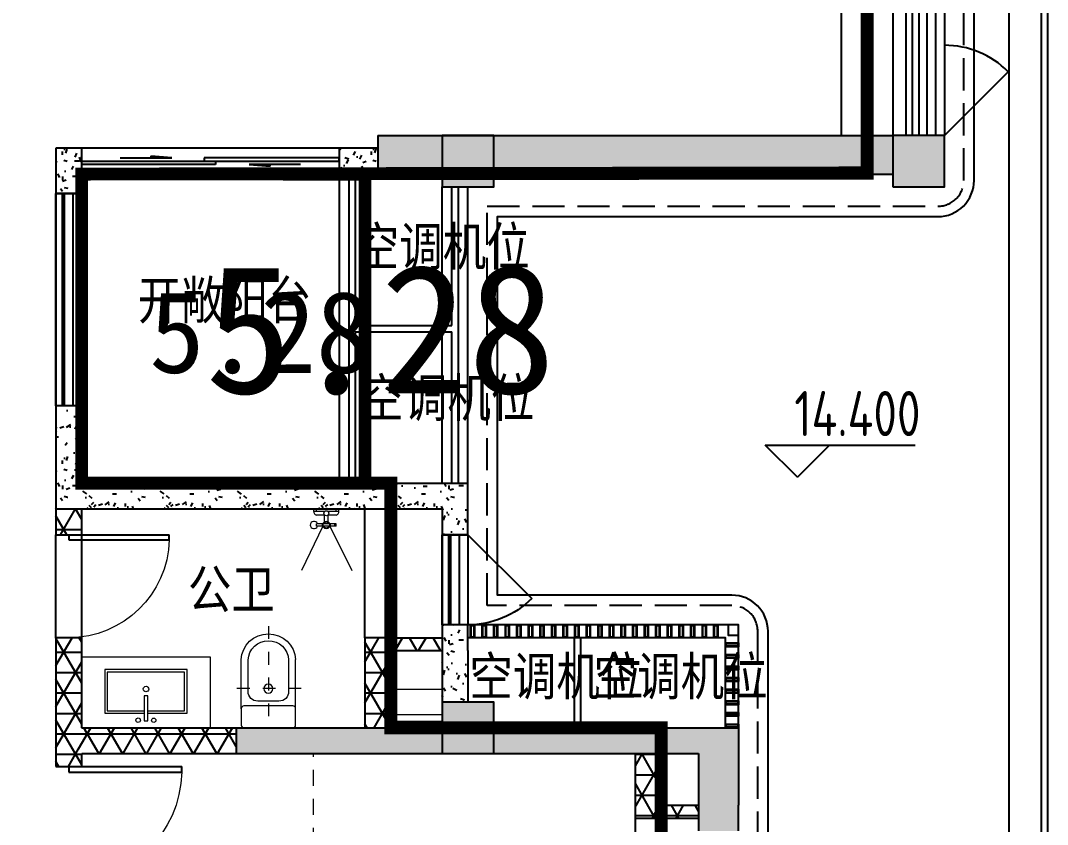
# Model space of a CAD drawing. Extents: x 512858 to 514372, y -232486 to -231710.
# Drawn here: x 513809.67 to 513817.65, y -232134.32 to -232128.08 of the extents above; entities that cross this region are included whole.
import ezdxf

# ---------------------------------------------------------------- set-up
doc = ezdxf.new("R2010")
doc.units = 0
doc.header["$LTSCALE"] = 1000
for name, pattern in [('3、6#-腰线-标准层$0$DASH', [0.35, 0.25, -0.1]), ('A2户型$1$CACHE2', [0.1875, 0.125, -0.0625]), ('A2户型$1$DASH', [0.35, 0.25, -0.1]), ('DASH', [0.35, 0.25, -0.1])]:
    doc.linetypes.add(name, pattern=pattern)
doc.layers.get('0').update_dxf_attribs({"color": 252})
for name, color, linetype in [('$面积结果', 7, 'Continuous'), ('3、6#-腰线-标准层$0$板边线', 252, 'Continuous'), ('6#-造型-1F（实施版）金属型材-METAL-S', 253, 'Continuous'), ('A-ANNO-100-DIM-E', 253, 'Continuous'), ('A-ANNO-100-TXT', 252, 'Continuous'), ('A-METAL-E', 253, 'Continuous'), ('A2户型$1$A-DOOR', 252, 'Continuous'), ('A2户型$1$A-METAL-E', 252, 'Continuous'), ('A2户型$1$A-METAL-S', 252, 'Continuous'), ('A2户型$1$A-PART-S', 252, 'Continuous'), ('A2户型$1$A-PATT-COLU', 252, 'Continuous'), ('A2户型$1$A-STR-CONC-B', 252, 'Continuous'), ('A2户型$1$A-STR-CONC-C', 252, 'Continuous'), ('A2户型$1$A-STR-CONC-E', 252, 'Continuous'), ('A2户型$1$A-STR-CONC-H', 252, 'A2户型$1$CACHE2'), ('A2户型$1$A-WALL-E', 252, 'Continuous'), ('A2户型$1$A-WALL-S', 252, 'Continuous'), ('A2户型$1$A-WINDOW', 252, 'Continuous'), ('PUB_HATCH', 252, 'Continuous'), ('PUB_TEXT', 252, 'Continuous')]:
    doc.layers.add(name, color=color, linetype=linetype)
for name, color, linetype, lineweight in [('A2户型$1$AE-FURN-MOVE', 252, 'Continuous', 20), ('面积-计容-住宅-0.5', 1, 'Continuous', 0), ('面积-计容-住宅-1', 1, 'Continuous', 0)]:
    doc.layers.add(name, color=color, linetype=linetype, lineweight=lineweight)
doc.styles.add('dw', font='simhei.ttf')
doc.styles.add('TYDG_02', font='TSSDENG.shx', dxfattribs={"width": 0.8, "bigfont": 'hztxt.shx'})
pattern_1 = [(0, (0, 0), (0, 158.75), []), (60, (0, 0), (-137.4815328507796, 79.37500000000001), []), (120, (0, 0), (-137.4815328507796, -79.37499999999996), [])]
pattern_2 = [(0, (177, -183), (300, 600), [0, -600]), (0, (-174, -264), (300, 600), [0, -600]), (0, (21, -270), (300, 600), [0, -600]), (0, (234, -93), (300, 600), [0, -600]), (0, (-15, -300), (300, 600), [0, -600]), (0, (294, 285), (300, 600), [0, -600]), (0, (111, 237), (300, 600), [0, -600]), (0, (207, 162), (300, 600), [0, -600]), (0, (-282, 150), (300, 600), [0, -600]), (0, (12, 123), (300, 600), [0, -600]), (0, (-102, -30), (300, 600), [0, -600]), (0, (-96, -255), (300, 600), [0, -600]), (0, (129, -279), (300, 600), [0, -600]), (0, (294, -15), (300, 600), [0, -600]), (0, (-267, -108), (300, 600), [0, -600]), (0, (-216, -6), (300, 600), [0, -600]), (0, (18, -48), (300, 600), [0, -600]), (0, (-66, -135), (300, 600), [0, -600]), (0, (-114, 63), (300, 600), [0, -600]), (0, (-39, 288), (300, 600), [0, -600]), (0, (-243, -234), (300, 600), [0, -600]), (0, (87, 165), (300, 600), [0, -600]), (0, (-192, 174), (300, 600), [0, -600]), (0, (-240, 252), (300, 600), [0, -600]), (130.601294, (257.142858, 97.142856), (-1499.999983430985, 1800.000007869767), [26.341554, -11037.111]), (18.4349488, (214.285716, 108.571428), (1499.99999446807, 599.9999955732223), [27.10524, -3767.6279]), (90, (214.285716, 82.857144), (300.0000000000001, 600), [25.714284, -1174.28565]), (161.565051, (240, 74.285712), (-1500.000007552608, 599.9999552724113), [27.10524, -3767.6279]), (53.1301023, (240, 74.285712), (300.0000005671201, 599.9999997164399), [28.57143, -2971.4285]), (135, (262.857144, -231.42852), (-300.0000362661431, 599.9999593952012), [24.24366, -1672.8126]), (45, (228.571428, -231.42852), (299.999998082377, 599.9999975789675), [24.24366, -1672.8126]), (135, (245.714286, -248.57142), (-300.0000362661431, 599.9999593952012), [24.24366, -1672.8126]), (45, (245.714286, -248.57142), (299.999998082377, 599.9999975789675), [24.24366, -1672.8126]), (116.565051, (-25.71426, 171.428574), (-5.21929867325e-05, 1199.999967353521), [31.943826, -638.8765000000001]), (180, (-39.99995999999999, 199.999998), (-299.9999999999999, 600), [34.285716, -565.71425]), (63.43494880000001, (-88.57139999999998, 171.428574), (2.7161453531e-06, 1199.999994186336), [31.943826, -638.8765000000001]), (116.565051, (-74.2857, 142.857144), (-5.21929867325e-05, 1199.999967353521), [31.943826, -638.8765000000001]), (0, (-74.2857, 142.857144), (300, 600), [34.285716, -565.71425]), (63.43494880000001, (-39.99995999999999, 142.857144), (2.7161453531e-06, 1199.999994186336), [31.943826, -638.8765000000001]), (107.102728, (199.999998, -31.42854000000001), (-899.9999655924546, 3000.000004840143), [38.861346, -16282.9025]), (143.972626, (188.571426, 5.714286), (-5699.99992773809, 4199.999995246334), [38.861346, -8122.02]), (180, (157.142856, 28.57143), (-299.9999999999999, 600), [37.142856, -562.8571]), (36.02737329999999, (88.57142999999999, 5.714286), (5699.999957876589, 4199.999954722195), [38.861346, -8122.02]), (71.56505109999999, (77.142858, -28.5714), (900.0000046203285, 2999.99999483479), [36.140316, -3758.5928]), (107.102728, (88.57142999999999, -65.71428), (-899.9999655924546, 3000.000004840143), [38.861346, -16282.9025]), (143.972626, (120, -88.57139999999998), (-5699.99992773809, 4199.999995246334), [38.861346, -8122.02]), (0, (120, -88.57139999999998), (300, 600), [37.142856, -562.8571]), (36.02737329999999, (157.142856, -88.57139999999998), (5699.999957876589, 4199.999954722195), [38.861346, -8122.02]), (71.56505109999999, (188.571426, -65.71428), (900.0000046203285, 2999.99999483479), [36.140316, -3758.5928]), (150.255118, (205.714284, 248.571426), (-900.0000021301363, 599.9999925650195), [23.03502, -4814.319600000001]), (90, (185.714286, 237.14286), (300.0000000000001, 600), [22.857144, -1177.14275]), (29.7448813, (185.714286, 237.14286), (900.0000005300184, 599.9999971978212), [23.03502, -4814.319600000001]), (116.565051, (65.714286, -177.14286), (-5.21929867325e-05, 1199.999967353521), [31.943826, -638.8765000000001]), (168.690067, (51.428574, -148.5714), (-2700.000002003099, 599.9999849441089), [29.137254, -6089.685500000001]), (41.18592510000001, (0, -162.8571), (7499.999954558658, 6599.999942288418), [30.371844, -12725.802]), (90, (0, -191.42856), (300.0000000000001, 600), [28.57143, -1171.4285]), (138.814074, (22.857144, -211.42854), (-7499.999866690215, 6600.000042036299), [30.371844, -12725.802]), (16.6992442, (22.857144, -211.42854), (9899.99992551639, 2999.999968578065), [29.82945, -12498.5375]), (60.94539590000002, (51.428574, -202.85712), (299.9999992038756, 599.9999946927048), [29.416086, -12325.3395]), (109.983106, (-185.71428, 74.285712), (-1500.00000564993, 4199.999988885022), [33.44200199999999, -14012.1975]), (155.556045, (-197.14284, 105.714288), (-3900.000014866057, 1799.999962602966), [34.522986, -14465.1315]), (24.4439547, (-259.99998, 105.714288), (3900.000001945477, 1799.999991342401), [34.522986, -14465.1315]), (70.0168934, (-271.42854, 74.285712), (1500.000004522143, 4199.999989580724), [33.442002, -14012.1975]), (109.983106, (-259.99998, 42.857142), (-1500.00000564993, 4199.999988885022), [33.44200199999999, -14012.1975]), (160.016893, (-228.57138, 31.42857), (-1500.00000088163, 599.9999726666744), [33.442002, -6989.377500000001]), (19.9831065, (-228.57138, 31.42857), (1499.999991764409, 599.9999990480279), [33.442002, -6989.377500000001]), (70.0168934, (-197.14284, 42.857142), (1500.000004522143, 4199.999989580724), [33.442002, -14012.1975]), (122.005383, (37.142856, 19.999998), (-300.00004026147, 599.9999693707862), [26.954232, -5633.434]), (18.4349488, (-2.85714, 34.285716), (1499.99999446807, 599.9999955732223), [27.10524, -3767.6279]), (90, (-2.85714, 8.571426), (300.0000000000001, 600), [25.714284, -1174.28565]), (161.565051, (22.857144, 0), (-1500.000007552608, 599.9999552724113), [27.10524, -3767.6279]), (54.46232220000002, (22.857144, 0), (2099.999996957259, 2999.999995506066), [24.57807, -10298.2115]), (116.565051, (-137.14284, -125.71428), (-5.21929867325e-05, 1199.999967353521), [31.943826, -638.8765000000001]), (180, (-151.42854, -97.14282), (-299.9999999999999, 600), [31.42857, -568.5714]), (59.03624339999999, (-199.99998, -125.71428), (300.0000009765315, 599.9999970877775), [33.31972799999999, -6963.821999999998]), (120.963756, (-182.85714, -154.28568), (-300.0000409979644, 599.9999724465997), [33.319728, -6963.821999999999]), (0, (-182.85714, -154.28568), (300, 600), [31.42857, -568.5714]), (63.43494880000001, (-151.42854, -154.28568), (2.7161453531e-06, 1199.999994186336), [31.943826, -638.8765000000001])]

# ---------------------------------------------------------------- blocks, each defined once
blk = doc.blocks.new('2新148A2户型$0$A$C44931540')
at = {"layer": 'A2户型$1$AE-FURN-MOVE', "extrusion": (0.001411355736699266, -2.826872901303822e-05, 0.9999990036374354)}
blk.add_lwpolyline([(3.9897237284e-06, 1000.00002311074), (-549.9989004516492, 999.9999792237668), (-549.9989044413729, -4.38869403901e-05), (0, 0)], close=True, dxfattribs=at)
for points, elevation in [([(-112.9724478468072, 513.6677774788933), (-112.9724478468072, 819.2215347021247), (-452.9717705924356, 819.2215075719511), (-452.9717705924938, 179.3611052876958), (-112.9724478468072, 179.3611324178913), (-112.9724478468363, 484.9148896211283)], -0.0014134364505641), ([(-132.9724080082942, 513.6677758830243), (-132.9724080082942, 799.2215331221961), (-432.9718104309486, 799.2215091838405), (-432.9718104309777, 199.3611068676427), (-132.9724080082942, 199.3611308059402), (-132.9724080083234, 484.9148880252592)], -0.001413436450543)]:
    blk.add_lwpolyline(points, dxfattribs=dict(at, elevation=elevation))
at = {"layer": 'A2户型$1$AE-FURN-MOVE', "extrusion": (0.001411355736699266, -2.826872901303822e-05, 0.9999990036374354), "elevation": -0.0014134364505937}
blk.add_lwpolyline([(-249.3888331852561, 484.9148787357938), (-55.40215224509286, 484.9148942149149), (-55.40215224515108, 513.66778207268), (-249.388833185227, 513.6677665935443)], close=True, dxfattribs=at)
at = {"layer": 'A2户型$1$AE-FURN-MOVE'}
for centre, major_axis, ratio, start_param, end_param in [((-59.01222893525847, 559.7095077006345), (0.342412836543168, 17.09543860000018), 0.9999990036374355, -1.550769539253337, 4.732415767926249), ((-301.5959025631019, 499.2913307312921), (0.4280160456305428, 21.36929825000121), 0.9999990036374353, -1.550769539255603, 4.732415767923984), ((-59.72046694415623, 438.9196597881056), (0.342412836543168, 17.09543860000018), 0.9999990036374355, -1.550769539253337, 4.732415767926249)]:
    blk.add_ellipse(centre, major_axis=major_axis, ratio=ratio, start_param=start_param, end_param=end_param, dxfattribs=at)
blk = doc.blocks.new('2新144A2户型$0$69865866586652f-nezb')
at = {"color": 250, "linetype": 'A2户型$1$DASH', "ltscale": 0.2}
for p, q in [((296756.9578622218, 367900.9433866178), (296756.9578622218, 367110.7504130057)), ((296501.2078622218, 367415.7504130056), (297012.7078622218, 367415.7504130055))]:
    blk.add_line(p, q, dxfattribs=at)
for p, q in [((296545.8864336504, 367259.3218415772), (296545.8864336504, 367640.6232263052)), ((296968.0292907933, 367259.3218415772), (296968.0292907933, 367640.6232263052))]:
    blk.add_line(p, q)
at = {"color": 250}
blk.add_lwpolyline([(296599.457862222, 367640.6232263052), (296599.4578622216, 367392.9732391588, 0.4142135623731237), (296674.4578622217, 367317.9732391588), (296839.4578622218, 367317.9732391588, 0.4142135623730951), (296914.4578622218, 367392.9732391588), (296914.457862222, 367640.6232263052)], format="xyb", dxfattribs=at)
blk.add_lwpolyline([(296545.8864336504, 367259.3218415772, -0.4142135623731278), (296567.3150050789, 367280.7504130056), (296946.6007193646, 367280.7504130055, -0.4142135623729595), (296968.0292907933, 367259.3218415769), (296968.0292907933, 367132.1789844341, -0.4142135623732138), (296946.6007193647, 367110.7504130055), (296567.3150050788, 367110.7504130057, -0.4142135623730951), (296545.8864336504, 367132.1789844343)], format="xyb", close=True)
blk.add_circle((296756.9578622218, 367415.7504130056), 35.15279190794223, dxfattribs=at)
blk.add_arc((296756.9578622218, 367629.3797336624), 211.3706793431093, 3.049187633399159, 176.9508123666008)
blk.add_arc((296756.9578622218, 367629.3797336624), 157.7992507716807, 3.049187633399159, 176.9508123666008, dxfattribs=at)
blk = doc.blocks.new('2新147A2户型$0$6986586658ff3d')
at = {"layer": 'A2户型$1$AE-FURN-MOVE'}
for p, q in [((14.39999992749654, 96.00000000023283), (33.60000000009313, 96.00000000023283)), ((14.39999999990687, 12.69960627146065), (14.4000000001397, 96.00000000023283)), ((-100.8000000000466, 76.8000000002794), (-81.60000000009313, 76.8000000002794)), ((-100.7999999998137, -76.79999999981374), (-100.8000000000466, 76.8000000002794)), ((-81.5999999998603, -76.79999999981374), (-81.60000000009313, 76.8000000002794)), ((-66.25846837065183, 14.39999999990687), (-12.69960628706031, 14.39999999990687)), ((-14.39999999990687, 12.69960630335845), (-14.39999999990687, 76.79999996651895)), ((12.69960628729314, 14.4000000001397), (14.4000000001397, 14.4000000001397)), ((14.4000000001397, 76.8000000002794), (33.60000000009313, 76.8000000002794)), ((-100.7999999998137, -67.19999999995343), (-81.60000000009313, -67.20000000018626)), ((-100.7999999998137, -76.79999999981374), (-81.5999999998603, -76.79999999981374)), ((-66.258468370419, -14.39999999990687), (-12.69960629497655, -14.39999999990687)), ((-14.39999999990687, -76.79999996651895), (-14.39999999990687, -12.69960630335845)), ((12.69960629544221, -14.39999999967404), (14.4000000001397, -14.39999999967404)), ((14.39999999990687, -95.99999999976717), (14.39999999990687, -12.69960627099499)), ((14.4000000001397, -76.7999999995809), (33.5999999998603, -76.7999999995809)), ((14.40000001108274, -95.99999999976717), (33.5999999998603, -95.99999999953434))]:
    blk.add_line(p, q, dxfattribs=at)
for points in [[(-100.7999999995809, 27.15290039801039), (-444.8149358539376, 193.7543856438715)], [(-99.28472210257314, -27.64194762450643), (-444.8149358532391, -197.069886776153)]]:
    blk.add_lwpolyline(points, dxfattribs=at)
for centre, radius in [((-91.1999999997206, 2.328306e-10), 28.79999999999999), ((-91.1999999997206, 2.328306e-10), 23.99999999999999), ((0, 2.328306e-10), 19.2)]:
    blk.add_circle(centre, radius, dxfattribs=at)
for centre, radius, start, end in [((-91.19999999995343, 96.0000000053551), 28.79999999999999, 289.4712206301563, 250.5287793572664), ((9.529881745344028, 72.1051773831714), 24.38607388944711, 78.48005776720825, 168.9000772847705), ((9.529881745344028, -72.10517738224007), 24.38607388944711, 191.0999227152295, 281.5199422485274)]:
    blk.add_arc(centre, radius, start, end, dxfattribs=at)
blk = doc.blocks.new('2新139A2户型$0$$DorLib2D$00000114')
at = {"color": 0}
blk.add_line((0.4999999999999964, 3.6e-15), (-0.2071067811864751, 0.7071067811864857), dxfattribs=at)
blk.add_arc((0.5000000000013856, -1.1546e-12), 1.000000000001696, 135, 180, dxfattribs=at)
blk = doc.blocks.new('2新137A2户型$0$$DorLib2D$00000001')
for p, q in [((0.45, 0.9750000000000001), (0.5000000000000002, 0.9750000000000001)), ((0.45, 0), (0.45, 0.9750000000000001)), ((0.5, 0), (0.5, 0.9750000000000001)), ((0.5, 0), (0.45, 0))]:
    blk.add_line(p, q)
at = {"lineweight": 13}
blk.add_arc((0.475, 0), 0.975, 91.4692835813538, 180, dxfattribs=at)
blk = doc.blocks.new('2新142A2户型$0$$TCHSYS$WIN2D')
for p, q in [((-0.5, 0.5), (0.5, 0.5)), ((-0.5, 0.5), (-0.4999999999999999, -0.5)), ((0.5, 0.5), (0.4999999999999998, -0.5)), ((0.5, 0.1666666666666666), (-0.5, 0.1666666666666666)), ((0.5, -0.1666666666666667), (-0.5, -0.1666666666666667)), ((-0.4999999999999999, -0.5), (0.5, -0.5))]:
    blk.add_line(p, q)
blk = doc.blocks.new('2新140A2户型$0$$DorLib2D$00000131')
at = {"color": 0, "linetype": 'Continuous'}
for p, q in [((0.1499999999996362, 0.125), (0.231949047280068, 0.1972603196398666)), ((0.231949047280068, 0.1972603196398666), (0.231949047280068, 0.125)), ((-0.5, 0.125), (-0.5, 0)), ((0.0192439877228026, 0.125), (-0.5, 0.125)), ((0.0192439877228026, 0), (0.0192439877228026, 0.125)), ((0.3500000000003638, 0.125), (0.1499999999996362, 0.125)), ((-0.5, 0), (0.0192439877228026, 0)), ((-0.0239902237644856, 0), (0.5, 0)), ((-0.0239902237644856, -0.125), (-0.0239902237644856, 0)), ((0.5, 0), (0.5, -0.125)), ((-0.3500000000003638, -0.125), (-0.1499999999996362, -0.125)), ((-0.231949047280068, -0.1972603196398666), (-0.231949047280068, -0.125)), ((-0.1499999999996362, -0.125), (-0.231949047280068, -0.1972603196398666)), ((0.5, -0.125), (-0.0239902237644856, -0.125))]:
    blk.add_line(p, q, dxfattribs=at)
blk = doc.blocks.new('2新154_FZH')
blk.add_lwpolyline([(-0.5, -0.5), (0.5, -0.5), (0.5, 0.5), (-0.5, 0.5)], close=True)
at = {"layer": 'PUB_HATCH'}
blk.add_solid([(-0.5, -0.5), (0.5, -0.5), (-0.5, 0.5), (0.5, 0.5)], dxfattribs=at)
blk = doc.blocks.new('2新135A2户型')
at = {"layer": 'A2户型$1$A-PATT-COLU'}
for points in [[(-47562.2237438934, 171702.2341420536), (-47562.22374389345, 172002.1749320667), (-47362.22374389369, 172002.1749320668), (-47362.22374389369, 172002.2341420536), (-48062.02434097696, 172002.2341420536), (-48062.02434097696, 171702.2341420536)], [(-47362.22374389369, 172002.1749320668), (-47162.22374389396, 172002.1749320669), (-47162.22374389396, 171702.2341420536), (-44062.22374389341, 171702.2341420536), (-44062.22374389341, 172002.2341420536), (-47362.22374389369, 172002.2341420536)], [(-49162.02434097708, 167202.2341420536), (-48062.02434097696, 167202.2341420536), (-48062.02434097696, 167402.2341420536), (-49162.02434097708, 167402.2341420536)], [(-47562.22374389338, 167202.2341420536), (-47562.22374389342, 167402.2341420536), (-48062.02434097696, 167402.2341420536), (-48062.02434097696, 167202.2341420536)], [(-47162.22374389396, 167402.2341420536), (-47162.22374389396, 167202.2341420536), (-45962.02434097696, 167202.2341420536), (-45962.02434097696, 167402.2341420536)], [(-45962.02434097696, 167402.2341420536), (-45962.02434097696, 167202.2341420536), (-45572.02434097621, 167202.2341420523), (-45262.02434097668, 167402.2341420539)], [(-45262.02434097668, 167402.2341420539), (-45572.02434097621, 167202.2341420523), (-45572.02434097696, 166802.2341663254), (-45262.02434097696, 166802.2341663254)], [(-45572.02434097696, 166802.2341663254), (-45572.02434097705, 166602.234230513), (-45262.02434097711, 166602.234230513), (-45262.02434097696, 166802.2341663254)]]:
    blk.add_hatch(color=256, dxfattribs=at).paths.add_polyline_path(points)
h = blk.add_hatch(dxfattribs=at)
h.set_pattern_fill('加气混凝土', color=256, scale=50, style=0)
h.set_pattern_definition(pattern_2)
h.paths.add_polyline_path([(-43662.22374389397, 172002.1749320669), (-43662.22374389397, 171802.2398779295), (-43662.02434097696, 171802.2398779295), (-43662.02434097691, 172002.1749851131)])
h = blk.add_hatch(dxfattribs=at)
h.set_pattern_fill('加气混凝土', color=256, scale=50, style=0)
h.set_pattern_definition(pattern_2)
h.paths.add_polyline_path([(-50562.02240487096, 171902.2341939354), (-50562.02259052498, 171552.2342481412), (-50362.0225905251, 171552.2341420532), (-50362.02251095852, 171702.2343611116)])
h = blk.add_hatch(dxfattribs=at)
h.set_pattern_fill('加气混凝土', color=256, scale=50, style=0)
h.set_pattern_definition(pattern_2)
h.paths.add_polyline_path([(-50362.02251095852, 171702.2343611116), (-50362.02267813364, 171902.2343611116), (-50562.02240487096, 171902.2341939354)])
h = blk.add_hatch(dxfattribs=at)
h.set_pattern_fill('加气混凝土', color=256, scale=50, style=0)
h.set_pattern_definition(pattern_2)
h.paths.add_polyline_path([(-48062.02442456326, 171902.2362836379), (-48362.02267813431, 171902.2360328749), (-48362.02251095796, 171702.2360328744), (-48062.02425738691, 171702.2362836379)])
h = blk.add_hatch(dxfattribs=at)
h.set_pattern_fill('加气混凝土', color=256, scale=50, style=0)
h.set_pattern_definition(pattern_2)
h.paths.add_polyline_path([(-50362.02378401462, 169302.2341420537), (-50362.02346575112, 169902.2340890089), (-50562.02346575099, 169902.2341950969), (-50562.02389010297, 169102.2341420536)])
h = blk.add_hatch(dxfattribs=at)
h.set_pattern_fill('加气混凝土', color=256, scale=50, style=0)
h.set_pattern_definition(pattern_2)
h.paths.add_polyline_path([(-50362.02378401462, 169302.2341420537), (-50562.02389010297, 169102.2341420536), (-47562.02434097729, 169102.2341420536), (-47362.02434097687, 169302.2341420537)])
h = blk.add_hatch(dxfattribs=at)
h.set_pattern_fill('加气混凝土', color=256, scale=50, style=0)
h.set_pattern_definition(pattern_2)
h.paths.add_polyline_path([(-47562.02434097729, 169102.2341420536), (-47562.02434097721, 168902.2363594735), (-47362.02434097682, 168902.2363594735), (-47362.02434097687, 169302.2341420537)])
h = blk.add_hatch(dxfattribs=at)
h.set_pattern_fill('NET3', color=256, scale=50, style=0)
h.set_pattern_definition(pattern_1)
h.paths.add_polyline_path([(-50562.02389010296, 169102.2341420536), (-50562.0239961903, 168902.2349577956), (-50362.02399619049, 168902.2348517076), (-50362.02389010289, 169102.2341420536)])
h = blk.add_hatch(dxfattribs=at)
h.set_pattern_fill('加气混凝土', color=256, scale=50, style=0)
h.set_pattern_definition(pattern_2)
h.paths.add_polyline_path([(-47362.02434097696, 168002.2362986715), (-47362.02434097687, 168202.2363594735), (-47562.024340977, 168202.2363594735), (-47562.02434097696, 168002.2362986715)])
h = blk.add_hatch(dxfattribs=at)
h.set_pattern_fill('NET3', color=256, scale=50, style=0)
h.set_pattern_definition(pattern_1)
h.paths.add_polyline_path([(-50362.02479185087, 167402.2341420538), (-50362.02442054248, 168102.2348517065), (-50562.0244205423, 168102.2349577946), (-50562.02484489494, 167302.2341950077), (-50428.69151156177, 167302.2341597048)])
h = blk.add_hatch(dxfattribs=at)
h.set_pattern_fill('NET3', color=256, scale=50, style=0)
h.set_pattern_definition(pattern_1)
h.paths.add_polyline_path([(-48162.02434097696, 168102.2368087542), (-48162.02434097696, 168002.2368087542), (-48028.69100764223, 168035.5700854115), (-47962.0243409729, 168102.2367237401)])
h = blk.add_hatch(dxfattribs=at)
h.set_pattern_fill('NET3', color=256, scale=50, style=0)
h.set_pattern_definition(pattern_1)
h.paths.add_polyline_path([(-48028.69100764223, 168035.5700854115), (-48162.02434097696, 168002.2368087542), (-48162.02434097732, 167402.234142054), (-47962.02434097683, 167402.234142054), (-47962.02434097683, 168002.2367237401)])
h = blk.add_hatch(dxfattribs=at)
h.set_pattern_fill('NET3', color=256, scale=50, style=0)
h.set_pattern_definition(pattern_1)
h.paths.add_polyline_path([(-48028.69100764223, 168035.5700854115), (-47962.02434097683, 168002.2367237401), (-47562.02434097729, 168002.236383685), (-47562.02434097729, 168102.236383685), (-47962.0243409729, 168102.2367237401)])
h = blk.add_hatch(dxfattribs=at)
h.set_pattern_fill('加气混凝土', color=256, scale=50, style=0)
h.set_pattern_definition(pattern_2)
h.paths.add_polyline_path([(-47562.0243409765, 167602.1749320667), (-47362.02434097698, 167602.1749320668), (-47362.02434097696, 168002.2362986715), (-47562.02434097696, 168002.2362986715)])
h = blk.add_hatch(dxfattribs=at)
h.set_pattern_fill('NET3', color=256, scale=50, style=0)
h.set_pattern_definition(pattern_1)
h.paths.add_polyline_path([(-50428.69151156177, 167302.2341597048), (-50362.02489793948, 167202.2341420529), (-49162.02434097708, 167202.2341420536), (-49162.02434097708, 167402.2341420536), (-50362.02479185087, 167402.2341420538)])
h = blk.add_hatch(dxfattribs=at)
h.set_pattern_fill('NET3', color=256, scale=50, style=0)
h.set_pattern_definition(pattern_1)
h.paths.add_polyline_path([(-50562.02484489494, 167302.2341950077), (-50562.02495098341, 167102.2343017264), (-50362.02495098363, 167102.2341956384), (-50362.02489793948, 167202.2341420529), (-50428.69151156177, 167302.2341597048)])
h = blk.add_hatch(dxfattribs=at)
h.set_pattern_fill('NET3', color=256, scale=50, style=0)
h.set_pattern_definition(pattern_1)
h.paths.add_polyline_path([(-45928.69100764376, 166768.901096409), (-45862.02434097762, 166802.2344132779), (-45862.02434097762, 167202.2341420523), (-46062.02434097769, 167202.2341420523), (-46062.02434097696, 166802.2344626696)])
h = blk.add_hatch(dxfattribs=at)
h.set_pattern_fill('NET3', color=256, scale=50, style=0)
h.set_pattern_definition(pattern_1)
h.paths.add_polyline_path([(-45862.02434097696, 166702.2344626696), (-45928.69100764376, 166768.901096409), (-46062.02434097696, 166802.2344626696), (-46062.02434097696, 166702.2344626696)])
h = blk.add_hatch(dxfattribs=at)
h.set_pattern_fill('NET3', color=256, scale=50, style=0)
h.set_pattern_definition(pattern_1)
h.paths.add_polyline_path([(-45928.69100764376, 166768.901096409), (-45862.02434097671, 166702.2344132795), (-45572.02434097705, 166702.2342700465), (-45572.02434097705, 166802.2342700449), (-45862.02434097762, 166802.2344132779)])
at = {"layer": 'A2户型$1$A-DOOR'}
for p, q in [((-48362.02267813471, 171902.2360328748), (-50362.02267813401, 171902.2343611113)), ((-48362.02251095836, 171702.2360328749), (-50362.02251095766, 171702.2343611114)), ((-50562.02442054255, 168102.2349577951, 0.7762456548746315), (-50562.02399619055, 168902.234957795, 0.7762456548746315)), ((-50362.02442054258, 168102.2348517071, 0.7762456548746315), (-50362.02399619058, 168902.234851707, 0.7762456548746315))]:
    blk.add_line(p, q, dxfattribs=at)
at = {"layer": 'A2户型$1$A-METAL-E'}
for points in [[(-43962.02434097696, 174402.2341420548), (-43962.02434097696, 172002.1749851122)], [(-43912.02434097696, 174402.2341420548), (-43912.02434097696, 172002.1749851122)], [(-48287.02251095796, 171702.2360328748), (-48287.02251095799, 169302.2341420538)], [(-48237.02251095796, 171702.2360328748), (-48237.02251095796, 170527.2333319112)], [(-50562.02346575048, 169902.2341950969), (-50562.02346575048, 171552.2342127785)], [(-50512.02346575048, 169902.2341950969), (-50512.02346575048, 171552.2342127785)], [(-47487.02434097821, 170527.2220963492), (-47487.02434097906, 171602.1749320668)], [(-47437.02434097722, 169302.2341420538), (-47437.02434097906, 171602.1749320668)], [(-48237.02251095796, 170527.2333319112), (-47487.02434097821, 170527.2220963492)], [(-48237.02251095798, 170477.2333319062), (-48237.02251095799, 169302.2341420538)], [(-48237.02251095798, 170477.2333319062), (-47487.02434097815, 170477.2220963442)], [(-47487.02434097722, 169302.2341420537), (-47487.02434097815, 170477.2220963442)], [(-47562.02434097705, 168202.236383685), (-47562.02434097705, 168902.2363594731)], [(-47512.02434097705, 168202.236383685), (-47512.02434097705, 168902.2363594731)], [(-46487.02434097591, 167402.2341420537), (-46487.02434097591, 168102.2341420532), (-46537.02434097591, 168102.2341420532), (-46537.02434097591, 167402.2341420537)]]:
    blk.add_lwpolyline(points, dxfattribs=at)
at = {"layer": 'A2户型$1$A-METAL-S'}
for points in [[(-47342.02434097097, 168202.2341420528), (-47312.02434097097, 168202.2341420528), (-47312.02434097097, 168102.2341420528), (-47342.02434097097, 168102.2341420528)], [(-47337.02434097097, 168197.2341420528), (-47317.02434097097, 168197.2341420528), (-47317.02434097097, 168107.2341420528), (-47337.02434097097, 168107.2341420528)], [(-47252.02434097097, 168202.2341420534), (-47222.02434097097, 168202.2341420534), (-47222.02434097097, 168102.2341420534), (-47252.02434097097, 168102.2341420534)], [(-47247.02434097097, 168197.2341420534), (-47227.02434097097, 168197.2341420534), (-47227.02434097097, 168107.2341420534), (-47247.02434097097, 168107.2341420534)], [(-47162.02434097097, 168202.2341420534), (-47132.02434097097, 168202.2341420534), (-47132.02434097097, 168102.2341420534), (-47162.02434097097, 168102.2341420534)], [(-47157.02434097097, 168197.2341420534), (-47137.02434097097, 168197.2341420534), (-47137.02434097097, 168107.2341420534), (-47157.02434097097, 168107.2341420534)], [(-47072.02434097097, 168202.2341420534), (-47042.02434097097, 168202.2341420534), (-47042.02434097097, 168102.2341420534), (-47072.02434097097, 168102.2341420534)], [(-47067.02434097097, 168197.2341420534), (-47047.02434097097, 168197.2341420534), (-47047.02434097097, 168107.2341420534), (-47067.02434097097, 168107.2341420534)], [(-46982.02434097097, 168202.2341420534), (-46952.02434097097, 168202.2341420534), (-46952.02434097097, 168102.2341420534), (-46982.02434097097, 168102.2341420534)], [(-46977.02434097097, 168197.2341420534), (-46957.02434097097, 168197.2341420534), (-46957.02434097097, 168107.2341420534), (-46977.02434097097, 168107.2341420534)], [(-46892.02434097097, 168202.2341420534), (-46862.02434097097, 168202.2341420534), (-46862.02434097097, 168102.2341420534), (-46892.02434097097, 168102.2341420534)], [(-46887.02434097097, 168197.2341420534), (-46867.02434097097, 168197.2341420534), (-46867.02434097097, 168107.2341420534), (-46887.02434097097, 168107.2341420534)], [(-46802.02434097097, 168202.2341420534), (-46772.02434097097, 168202.2341420534), (-46772.02434097097, 168102.2341420534), (-46802.02434097097, 168102.2341420534)], [(-46797.02434097097, 168197.2341420534), (-46777.02434097097, 168197.2341420534), (-46777.02434097097, 168107.2341420534), (-46797.02434097097, 168107.2341420534)], [(-46712.02434097097, 168202.2341420534), (-46682.02434097097, 168202.2341420534), (-46682.02434097097, 168102.2341420534), (-46712.02434097097, 168102.2341420534)], [(-46707.02434097097, 168197.2341420534), (-46687.02434097097, 168197.2341420534), (-46687.02434097097, 168107.2341420534), (-46707.02434097097, 168107.2341420534)], [(-46622.02434097097, 168202.2341420534), (-46592.02434097097, 168202.2341420534), (-46592.02434097097, 168102.2341420534), (-46622.02434097097, 168102.2341420534)], [(-46617.02434097097, 168197.2341420534), (-46597.02434097097, 168197.2341420534), (-46597.02434097097, 168107.2341420534), (-46617.02434097097, 168107.2341420534)], [(-46532.02434097097, 168202.2341420534), (-46502.02434097097, 168202.2341420534), (-46502.02434097097, 168102.2341420534), (-46532.02434097097, 168102.2341420534)], [(-46527.02434097097, 168197.2341420534), (-46507.02434097097, 168197.2341420534), (-46507.02434097097, 168107.2341420534), (-46527.02434097097, 168107.2341420534)], [(-46442.02434097097, 168202.2341420534), (-46412.02434097097, 168202.2341420534), (-46412.02434097097, 168102.2341420534), (-46442.02434097097, 168102.2341420534)], [(-46437.02434097097, 168197.2341420534), (-46417.02434097097, 168197.2341420534), (-46417.02434097097, 168107.2341420534), (-46437.02434097097, 168107.2341420534)], [(-46352.02434097097, 168202.2341420534), (-46322.02434097097, 168202.2341420534), (-46322.02434097097, 168102.2341420534), (-46352.02434097097, 168102.2341420534)], [(-46347.02434097097, 168197.2341420534), (-46327.02434097097, 168197.2341420534), (-46327.02434097097, 168107.2341420534), (-46347.02434097097, 168107.2341420534)], [(-46262.02434097097, 168202.2341420534), (-46232.02434097097, 168202.2341420534), (-46232.02434097097, 168102.2341420534), (-46262.02434097097, 168102.2341420534)], [(-46257.02434097097, 168197.2341420534), (-46237.02434097097, 168197.2341420534), (-46237.02434097097, 168107.2341420534), (-46257.02434097097, 168107.2341420534)], [(-46172.02434097097, 168202.2341420597), (-46142.02434097097, 168202.2341420597), (-46142.02434097097, 168102.2341420597), (-46172.02434097097, 168102.2341420597)], [(-46167.02434097097, 168197.2341420597), (-46147.02434097097, 168197.2341420597), (-46147.02434097097, 168107.2341420597), (-46167.02434097097, 168107.2341420597)], [(-46082.02434097097, 168202.2341420597), (-46052.02434097097, 168202.2341420597), (-46052.02434097097, 168102.2341420597), (-46082.02434097097, 168102.2341420597)], [(-46077.02434097097, 168197.2341420597), (-46057.02434097097, 168197.2341420597), (-46057.02434097097, 168107.2341420597), (-46077.02434097097, 168107.2341420597)], [(-45992.02434097097, 168202.2341420597), (-45962.02434097097, 168202.2341420597), (-45962.02434097097, 168102.2341420597), (-45992.02434097097, 168102.2341420597)], [(-45987.02434097097, 168197.2341420597), (-45967.02434097097, 168197.2341420597), (-45967.02434097097, 168107.2341420597), (-45987.02434097097, 168107.2341420597)], [(-45902.02434097097, 168202.2341420597), (-45872.02434097097, 168202.2341420597), (-45872.02434097097, 168102.2341420597), (-45902.02434097097, 168102.2341420597)], [(-45897.02434097097, 168197.2341420597), (-45877.02434097097, 168197.2341420597), (-45877.02434097097, 168107.2341420597), (-45897.02434097097, 168107.2341420597)], [(-45812.02434097097, 168202.2341420597), (-45782.02434097097, 168202.2341420597), (-45782.02434097097, 168102.2341420597), (-45812.02434097097, 168102.2341420597)], [(-45807.02434097097, 168197.2341420597), (-45787.02434097097, 168197.2341420597), (-45787.02434097097, 168107.2341420597), (-45807.02434097097, 168107.2341420597)], [(-45722.02434097097, 168202.2341420597), (-45692.02434097097, 168202.2341420597), (-45692.02434097097, 168102.2341420597), (-45722.02434097097, 168102.2341420597)], [(-45717.02434097097, 168197.2341420597), (-45697.02434097097, 168197.2341420597), (-45697.02434097097, 168107.2341420597), (-45717.02434097097, 168107.2341420597)], [(-45632.02434097097, 168202.2341420597), (-45602.02434097097, 168202.2341420597), (-45602.02434097097, 168102.2341420597), (-45632.02434097097, 168102.2341420597)], [(-45627.02434097097, 168197.2341420597), (-45607.02434097097, 168197.2341420597), (-45607.02434097097, 168107.2341420597), (-45627.02434097097, 168107.2341420597)], [(-45542.02434097097, 168202.2341420597), (-45512.02434097097, 168202.2341420597), (-45512.02434097097, 168102.2341420597), (-45542.02434097097, 168102.2341420597)], [(-45537.02434097097, 168197.2341420597), (-45517.02434097097, 168197.2341420597), (-45517.02434097097, 168107.2341420597), (-45537.02434097097, 168107.2341420597)], [(-45452.02434097097, 168202.2341420597), (-45422.02434097097, 168202.2341420597), (-45422.02434097097, 168102.2341420597), (-45452.02434097097, 168102.2341420597)], [(-45447.02434097097, 168197.2341420597), (-45427.02434097097, 168197.2341420597), (-45427.02434097097, 168107.2341420597), (-45447.02434097097, 168107.2341420597)], [(-45262.02434097102, 168062.2341420597), (-45262.02434097102, 168032.2341420597), (-45362.02434097102, 168032.2341420597), (-45362.02434097102, 168062.2341420597)], [(-45267.02434097102, 168057.2341420597), (-45267.02434097102, 168037.2341420597), (-45357.02434097102, 168037.2341420597), (-45357.02434097102, 168057.2341420597)], [(-45262.02434097102, 167972.2341420597), (-45262.02434097102, 167942.2341420597), (-45362.02434097102, 167942.2341420597), (-45362.02434097102, 167972.2341420597)], [(-45267.02434097102, 167967.2341420597), (-45267.02434097102, 167947.2341420597), (-45357.02434097102, 167947.2341420597), (-45357.02434097102, 167967.2341420597)], [(-45262.02434097102, 167882.2341420597), (-45262.02434097102, 167852.2341420597), (-45362.02434097102, 167852.2341420597), (-45362.02434097102, 167882.2341420597)], [(-45267.02434097102, 167877.2341420597), (-45267.02434097102, 167857.2341420597), (-45357.02434097102, 167857.2341420597), (-45357.02434097102, 167877.2341420597)], [(-45262.02434097102, 167792.2341420597), (-45262.02434097102, 167762.2341420597), (-45362.02434097102, 167762.2341420597), (-45362.02434097102, 167792.2341420597)], [(-45267.02434097102, 167787.2341420597), (-45267.02434097102, 167767.2341420597), (-45357.02434097102, 167767.2341420597), (-45357.02434097102, 167787.2341420597)], [(-45262.02434097102, 167702.2341420597), (-45262.02434097102, 167672.2341420597), (-45362.02434097102, 167672.2341420597), (-45362.02434097102, 167702.2341420597)], [(-45267.02434097102, 167697.2341420597), (-45267.02434097102, 167677.2341420597), (-45357.02434097102, 167677.2341420597), (-45357.02434097102, 167697.2341420597)], [(-45262.02434097102, 167612.2341420597), (-45262.02434097102, 167582.2341420597), (-45362.02434097102, 167582.2341420597), (-45362.02434097102, 167612.2341420597)], [(-45267.02434097102, 167607.2341420597), (-45267.02434097102, 167587.2341420597), (-45357.02434097102, 167587.2341420597), (-45357.02434097102, 167607.2341420597)], [(-45262.02434097102, 167522.2341420597), (-45262.02434097102, 167492.2341420597), (-45362.02434097102, 167492.2341420597), (-45362.02434097102, 167522.2341420597)], [(-45267.02434097102, 167517.2341420597), (-45267.02434097102, 167497.2341420597), (-45357.02434097102, 167497.2341420597), (-45357.02434097102, 167517.2341420597)], [(-45262.02434097102, 167432.2341420597), (-45262.02434097102, 167402.2341420597), (-45362.02434097102, 167402.2341420597), (-45362.02434097102, 167432.2341420597)], [(-45267.02434097102, 167427.2341420597), (-45267.02434097102, 167407.2341420597), (-45357.02434097102, 167407.2341420597), (-45357.02434097102, 167427.2341420597)]]:
    blk.add_lwpolyline(points, close=True, dxfattribs=at)
blk.add_lwpolyline([(-45342.02434097102, 168202.2341420597), (-45342.02434097102, 168122.2341420597), (-45262.02434097102, 168122.2341420597)], dxfattribs=at)
at = {"layer": 'A2户型$1$A-PART-S'}
for p, q in [((-43662.02434097691, 172002.1749851131), (-43662.22374389489, 172002.1749851111)), ((-43662.02434097696, 171802.2398779295), (-43662.02434097691, 172002.1749851131)), ((-50562.02240487096, 171902.2341939354), (-50562.02259052498, 171552.2342481412)), ((-50362.02267813364, 171902.2343611116), (-50562.02240487096, 171902.2341939354)), ((-50362.02251095852, 171702.2343611116), (-50362.02267813364, 171902.2343611116)), ((-48062.02442456326, 171902.2362836379), (-48362.02267813431, 171902.2360328749)), ((-48362.02267813431, 171902.2360328749), (-48362.02251095796, 171702.2360328744)), ((-43662.22374389489, 171802.2398779297), (-43662.02434097696, 171802.2398779295)), ((-50362.0225905251, 171552.2341420532), (-50362.02251095852, 171702.2343611116)), ((-48362.02251095796, 171702.2360328744), (-48062.02425738691, 171702.2362836379)), ((-50562.02259052498, 171552.2342481412), (-50362.0225905251, 171552.2341420532)), ((-50562.02346575099, 169902.2341950969), (-50562.02389010297, 169102.2341420536)), ((-50362.02346575112, 169902.2340890089), (-50562.02346575099, 169902.2341950969)), ((-50362.02378401462, 169302.2341420537), (-50362.02346575112, 169902.2340890089)), ((-50362.02378401462, 169302.2341420537), (-47362.02434097687, 169302.2341420537)), ((-47362.02434097682, 168902.2363594735), (-47362.02434097687, 169302.2341420537)), ((-50562.02389010297, 169102.2341420536), (-47562.02434097729, 169102.2341420536)), ((-47562.02434097729, 169102.2341420536), (-47562.02434097721, 168902.2363594735)), ((-47562.02434097721, 168902.2363594735), (-47362.02434097682, 168902.2363594735)), ((-47362.02434097687, 168202.2363594735), (-47562.024340977, 168202.2363594735)), ((-47562.024340977, 168202.2363594735), (-47562.02434097696, 168002.2362986715)), ((-47362.02434097696, 168002.2362986715), (-47362.02434097687, 168202.2363594735)), ((-47562.02434097696, 168002.2362986715), (-47562.0243409771, 167602.1749320671)), ((-47362.02434097696, 168002.2362986715), (-47362.02434097653, 167602.1749320673))]:
    blk.add_line(p, q, dxfattribs=at)
at = {"layer": 'A2户型$1$A-STR-CONC-B'}
for p, q in [((-48062.02434097696, 172002.2341420536), (-47362.22374389369, 172002.2341420536)), ((-48062.02434097696, 172002.2341420536), (-48062.02434097696, 171702.2341420536)), ((-47362.22374389369, 172002.2341420536), (-44062.22374389341, 172002.2341420536)), ((-44062.22374389341, 172002.2341420536), (-44062.2237438933, 172002.1749320652)), ((-48062.02434097696, 171702.2341420536), (-47562.22374389219, 171702.2341420527)), ((-47162.22374389277, 171702.2341420539), (-44062.22374389341, 171702.2341420536)), ((-49162.02434097708, 167402.2341420536), (-48062.02434097696, 167402.2341420536)), ((-49162.02434097708, 167402.2341420536), (-49162.02434097708, 167202.2341420536)), ((-48062.02434097696, 167402.2341420536), (-47562.22374389379, 167402.234142054)), ((-47162.22374389514, 167402.2341420536), (-45962.02434097696, 167402.2341420536)), ((-45962.02434097696, 167402.2341420536), (-45262.02434097668, 167402.2341420539)), ((-45262.02434097668, 167402.2341420539), (-45262.02434097696, 166802.2341663254)), ((-49162.02434097708, 167202.2341420536), (-48062.02434097696, 167202.2341420536)), ((-48062.02434097696, 167202.2341420536), (-47562.22374389376, 167202.2341420532)), ((-47162.22374389514, 167202.2341420539), (-45962.02434097696, 167202.2341420536)), ((-45962.02434097696, 167202.2341420536), (-45572.02434097621, 167202.2341420523)), ((-45572.02434097621, 167202.2341420523), (-45572.02434097696, 166802.2341663254)), ((-45572.02434097696, 166802.2341663254), (-45572.02434097705, 166602.234230513)), ((-45262.02434097711, 166602.234230513), (-45262.02434097696, 166802.2341663254))]:
    blk.add_line(p, q, dxfattribs=at)
at = {"layer": 'A2户型$1$A-STR-CONC-E'}
for points in [[(-44462.02434097691, 172002.1749851119), (-44462.02434097705, 178002.2341420537), (-45762.0241788382, 178002.2341420537)], [(-48362.02251095796, 171702.2360328748), (-48362.02251095799, 169302.2341420538)], [(-48162.02251095796, 171702.2360328748), (-48162.02251095796, 170527.2322083522)], [(-47562.02434097821, 170527.2232199081), (-47562.02434097906, 171602.1749320667)], [(-47362.02434097722, 169302.2341420538), (-47362.02434097906, 171602.1749320668)], [(-48162.02251095796, 170477.2322083473), (-48162.02251095796, 170452.2322785674)], [(-48162.02251095798, 170452.2322785674), (-48162.02251095799, 169302.2341420538)], [(-47562.02434097815, 170452.2224474539), (-47562.02434097817, 170477.2232199032)], [(-47562.02434097722, 169302.2341420537), (-47562.02434097815, 170452.2224474539)], [(-48162.02434097795, 168102.2368937677), (-48162.02434097795, 169102.2341420534)], [(-45262.02434097591, 167402.2341420539), (-45262.02434097591, 168202.2341420539), (-47362.02434097658, 168202.2341420527)], [(-46562.02434097591, 168102.2341420532), (-47362.02434097652, 168102.2341420527)], [(-45362.02434097591, 167402.2341420539), (-45362.02434097591, 168102.2341420539), (-46562.02434097591, 168102.2341420532)], [(-46062.02434097712, 165702.234576248), (-46062.02434097754, 166702.2345120593)]]:
    blk.add_lwpolyline(points, dxfattribs=at)
at = {"layer": 'A2户型$1$A-STR-CONC-H', "linetype": 'A2户型$1$DASH'}
for points in [[(-45762.0241788382, 178202.2341420537), (-44262.02434097707, 178202.2341420537), (-44262.02434097691, 172002.1749851119)], [(-47962.02434097795, 168102.2368937677), (-47962.02434097795, 169102.2341420534)], [(-45862.02434097712, 165702.2345762481), (-45862.02434097754, 166702.2345120594)]]:
    blk.add_lwpolyline(points, dxfattribs=at)
at = {"layer": 'A2户型$1$A-WALL-E'}
blk.add_lwpolyline([(-44062.22488837728, 174402.1750381575), (-44062.22488837728, 172002.1749851122)], dxfattribs=at)
at = {"layer": 'A2户型$1$A-WALL-S'}
for p, q in [((-50562.02389010296, 169102.2341420536), (-50562.0239961903, 168902.2349577956)), ((-50362.02399619049, 168902.2348517076), (-50362.02389010289, 169102.2341420536)), ((-50562.0239961903, 168902.2349577956), (-50362.02399619049, 168902.2348517076)), ((-50562.0244205423, 168102.2349577946), (-50562.02484489494, 167302.2341950077)), ((-50362.02442054248, 168102.2348517065), (-50562.0244205423, 168102.2349577946)), ((-50362.02479185087, 167402.2341420538), (-50362.02442054248, 168102.2348517065)), ((-48162.02434097696, 168102.2368087542), (-48162.02434097696, 168002.2368087542)), ((-47962.02434097696, 168102.2368087542), (-48162.02434097696, 168102.2368087542)), ((-47962.02434097696, 168102.2368087542), (-47962.0243409729, 168102.2367237401)), ((-47962.0243409729, 168102.2367237401), (-47562.02434097729, 168102.236383685)), ((-48162.02434097696, 168002.2368087542), (-48162.02434097732, 167402.234142054)), ((-47962.02434097683, 168002.2367237401), (-47562.02434097729, 168002.236383685)), ((-47962.02434097683, 168002.2367237401), (-47962.02434097683, 167402.234142054)), ((-50362.02479185087, 167402.2341420538), (-49162.02434097708, 167402.2341420536)), ((-50562.02484489494, 167302.2341950077), (-50562.02495098341, 167102.2343017264)), ((-50362.02495098363, 167102.2341956384), (-50362.02489793948, 167202.2341420529)), ((-50362.02489793948, 167202.2341420529), (-49162.02434097708, 167202.2341420536)), ((-46062.02434097696, 166802.2344626696), (-46062.02434097769, 167202.2341420523)), ((-45862.02434097762, 166802.2344132779), (-45862.02434097762, 167202.2341420523)), ((-50562.02495098341, 167102.2343017264), (-50362.02495098363, 167102.2341956384)), ((-46062.02434097696, 166702.2344626696), (-46062.02434097696, 166802.2344626696)), ((-45862.02434097762, 166802.2344132779), (-45572.02434097705, 166802.2342700449)), ((-46062.02434097696, 166702.2344626696), (-45862.02434097696, 166702.2344626696)), ((-45862.02434097696, 166702.2344626696), (-45862.02434097671, 166702.2344132795)), ((-45862.02434097671, 166702.2344132795), (-45572.02434097705, 166702.2342700465))]:
    blk.add_line(p, q, dxfattribs=at)
at = {"layer": 'A2户型$1$AE-FURN-MOVE'}
for points in [[(-47562.12404243537, 167702.0898181137), (-47562.02434097757, 167452.2514113641), (-47962.29808220142, 167452.2341420536), (-47962.39778365924, 167702.0725488032)], [(-47562.22374389318, 167702.0811834584), (-47562.22374389318, 167502.2341420536), (-47962.29808220142, 167502.2341420536), (-47962.29808220142, 167702.0811834584)]]:
    blk.add_lwpolyline(points, close=True, dxfattribs=at)
at = {"layer": 'A2户型$1$AE-FURN-MOVE', "linetype": 'A2户型$1$CACHE2'}
blk.add_lwpolyline([(-46062.02434097866, 165602.2343937612), (-48562.02283549612, 165602.2343937612), (-48562.02283549515, 167202.2341420523), (-46062.02434097769, 167202.2341420523)], close=True, dxfattribs=at)
at = {"extrusion": (0, 0, -1), "xscale": -1, "zscale": -1, "rotation": 90}
blk.add_blockref('2新148A2户型$0$A$C44931540', (50362.21098955511, 167402.2335805985), dxfattribs=at)
at = {"layer": 'A2户型$1$A-DOOR', "zscale": 200}
for name, p, xscale, yscale, rotation in [('2新140A2户型$0$$DorLib2D$00000131', (-49362.02259454619, 171802.2351969931), -2000, 200, 180.000047892496), ('2新137A2户型$0$$DorLib2D$00000001', (-50462.02420836657, 168502.2349047511), 800, -800, 89.99996960802743), ('2新137A2户型$0$$DorLib2D$00000001', (-50462.0251896809, 166652.2342486824), 900, -900, 89.99996960802704)]:
    blk.add_blockref(name, p, dxfattribs=dict(at, xscale=xscale, yscale=yscale, rotation=rotation))
at = {"layer": 'A2户型$1$A-STR-CONC-C', "xscale": 399.9999999994179, "yscale": 399.9999999994179, "zscale": 399.9999999994179, "rotation": 4.5857e-11}
for p in [(-47362.22374389369, 171802.1749320668), (-43862.2237438937, 171802.1749320668), (-47362.22374389369, 167402.1749320668)]:
    blk.add_blockref('2新154_FZH', p, dxfattribs=at)
at = {"layer": 'A2户型$1$A-WINDOW', "zscale": 200}
for p, xscale, yscale, rotation in [((-43762.02434097696, 173202.1749851122), -2400, -200, 90), ((-50462.02302813798, 170727.2341685754), -1650.000053043855, -200, 89.99996960802702), ((-47462.02434097696, 168552.2363594731), 700, 200, 270)]:
    blk.add_blockref('2新142A2户型$0$$TCHSYS$WIN2D', p, dxfattribs=dict(at, xscale=xscale, yscale=yscale, rotation=rotation))
at = {"layer": 'A2户型$1$A-WINDOW', "linetype": 'A2户型$1$CACHE2', "yscale": 700, "zscale": -700, "rotation": 270}
for p, xscale in [((-43662.02434097652, 172352.1772025324), 700), ((-47362.02434097615, 168552.2363594733), -700)]:
    blk.add_blockref('2新139A2户型$0$$DorLib2D$00000114', p, dxfattribs=dict(at, xscale=xscale))
at = {"layer": 'A2户型$1$AE-FURN-MOVE', "extrusion": (4.507569148910246e-07, -2.827976156196286e-05, -0.999999999600026), "xscale": -1.00000000000001, "zscale": -1.00000000000001, "rotation": 270}
blk.add_blockref('2新147A2户型$0$6986586658ff3d', (48462.02434097297, 169068.6340738197, -4.804058726377671), dxfattribs=at)
at = {"layer": 'A2户型$1$AE-FURN-MOVE', "extrusion": (0, 0, -1), "zscale": -1}
blk.add_blockref('2新144A2户型$0$69865866586652f-nezb', (-247844.7549117219, -199708.5150074957), dxfattribs=at)
blk = doc.blocks.new('2新79A$C4C87463F')
at = {"layer": '3、6#-腰线-标准层$0$板边线', "color": 8, "linetype": '3、6#-腰线-标准层$0$DASH'}
blk.add_lwpolyline([(22100, -250.0670548070339), (31949.82911965484, -250.0056826545042, 0.4142101272932671), (32149.82787349541, -50.00678212411003), (32149.8658058173, 6850.128713017039, 0.4142340936854564), (31949.85288573196, 7050.129812065221), (30049.83067704644, 7050.00706978672), (30049.83631225163, 10149.94460030057), (33549.792818435, 10149.94460030057, 0.4142294023279633), (33749.79281814257, 10349.95541643741), (33749.40884477274, 17449.95783741883, 0.4141977225956158), (33549.40884506656, 17649.94702128199), (24399.75812437152, 17649.94702128152)], format="xyb", dxfattribs=at)
at = {"layer": '6#-造型-1F（实施版）金属型材-METAL-S'}
blk.add_lwpolyline([(22100.00049846247, -330.0670548051712), (31949.82961811731, -330.0056826531072, 0.4142101272929174), (32229.82787349401, -50.00722191092791), (32229.86580581591, 6850.128273230686, 0.4142340936849684), (31949.84771769634, 7130.12981189898), (30129.83082248364, 7130.012237998366), (30129.83616682421, 10069.94460030057), (33549.792818435, 10069.94460030057, 0.4142294023280364), (33829.7928180257, 10349.95974289224), (33829.40884465586, 17449.96216387785, 0.4141977225959152), (33549.40884506516, 17729.94702128152), (24399.75812437152, 17729.94702128152)], format="xyb", dxfattribs=at)

msp = doc.modelspace()

# ---------------------------------------------------------------- linework, layer by layer
at = {"layer": 'A-ANNO-100-DIM-E'}
for p, q in [((513815.705632898, -232131.6243831702), (513815.455632898, -232131.3743831702)), ((513815.455632898, -232131.3743831702), (513816.6196995462, -232131.3743831702)), ((513815.705632898, -232131.6243831702), (513815.955632898, -232131.3743831702))]:
    msp.add_line(p, q, dxfattribs=at)
at = {"layer": 'A-METAL-E'}
for points in [[(513782.3473248661, -232121.3699172539), (513817.6473248661, -232121.3699172539), (513817.6473248661, -232130.1699764639), (513817.6473248661, -232130.1699764639), (513817.6473248661, -232140.5699172539), (513804.3473248661, -232140.5699172539), (513804.3473248661, -232139.1699172539), (513789.9473248162, -232139.1699172539), (513789.9473248162, -232136.3699154544), (513782.3473248661, -232136.3699154544)], [(513782.3973248661, -232121.4199172539), (513817.5973248661, -232121.4199172539), (513817.5973248661, -232130.1199764639), (513817.5973248661, -232130.1199764639), (513817.5973248661, -232140.5199172539), (513804.3973248661, -232140.5199172539), (513804.3973248661, -232139.1199172539), (513789.9973248162, -232139.1199172539), (513789.9973248162, -232136.3199154544), (513782.3973248661, -232136.3199154544)], [(513782.6473248661, -232121.6699172539), (513817.3473248661, -232121.6699172539), (513817.3473248661, -232129.8699764639), (513817.3473248661, -232129.8699764639), (513817.3473248661, -232140.2699172539), (513804.6473248661, -232140.2699172539), (513804.6473248661, -232138.8699172539), (513790.2473248162, -232138.8699172539), (513790.2473248162, -232136.0699154544), (513782.6473248661, -232136.0699154544)]]:
    msp.add_lwpolyline(points, close=True, dxfattribs=at)
at = {"layer": '面积-计容-住宅-0.5', "linetype": 'DASH', "ltscale": 0.003, "const_width": 0.1}
msp.add_lwpolyline([(513810.1473259608, -232131.6699155186), (513812.3473266961, -232131.6699166005), (513812.3473266961, -232129.2699153631), (513810.1473266961, -232129.2699170348)], close=True, dxfattribs=at)
at = {"layer": '面积-计容-住宅-1', "const_width": 0.1}
msp.add_lwpolyline([(513788.1473248661, -232122.7699167111), (513795.9473259236, -232122.7699167111), (513795.9473275522, -232124.5699186563), (513800.2473247673, -232124.5699186563), (513800.2473247673, -232122.7699167111), (513803.8473248444, -232122.7699167111), (513803.8473248697, -232124.1699172539), (513806.8473248473, -232124.1699172539), (513806.8473248702, -232124.5699170988), (513814.5473249804, -232124.5699173901), (513814.5473249804, -232122.7699172539), (513816.2473248661, -232122.7699172539), (513816.2473247914, -232129.2699166852), (513810.1473259608, -232129.2699153697), (513810.1473259608, -232131.6699155186), (513812.5473265973, -232131.6699166989), (513812.5473247673, -232133.5699167111), (513814.6473247673, -232133.5699167111), (513814.6473247673, -232139.1699167111), (513808.1473247673, -232139.1699167112), (513808.1473248661, -232137.9699154544), (513805.1473247673, -232137.9699154544), (513805.1473247673, -232137.7699149117), (513791.5473247673, -232137.7699149116)], dxfattribs=at)

# ---------------------------------------------------------------- block references
at = {"xscale": 0.001, "yscale": 0.001, "zscale": 0.001}
for name, p in [('2新135A2户型', (513860.509349207, -232300.9721513959)), ('2新79A$C4C87463F', (513783.247429412, -232139.6698624757))]:
    msp.add_blockref(name, p, dxfattribs=at)

# ---------------------------------------------------------------- texts
at = {"layer": '$面积结果', "color": 1, "style": 'dw'}
msp.add_text('5.28', height=0.6345274638471892, dxfattribs=at).set_placement((513810.6710664635, -232130.81350972218))
at = {"layer": 'A-ANNO-100-TXT', "style": 'TYDG_02'}
for s, p in [('空调机位', (513812.2762063772, -232130.0121852971, 0.0005983589446985)), ('开敞阳台', (513810.5822546654, -232130.4298249274)), ('空调机位', (513812.3124045366, -232131.1878792811, 0.0005983589446985)), ('公卫', (513810.9721414285, -232132.6747085299, 0.0004461862174946)), ('公卫', (513810.9721414285, -232132.6747085299, 0.0004461862174946)), ('空调机位', (513813.1578640027, -232133.3498515495, 0.0005983589446985)), ('空调机位', (513814.1236115694, -232133.3498515495, 0.0005983589446985))]:
    msp.add_text(s, height=0.3375886524822695, dxfattribs=at).set_placement(p)
at = {"layer": 'PUB_TEXT', "color": 252, "style": 'TYDG_02', "width": 0.8}
msp.add_text('14.400', height=0.35, dxfattribs=at).set_placement((513815.6816882716, -232131.3043831702))
at = {"layer": '面积-计容-住宅-1', "style": 'dw'}
msp.add_text('5.28', height=1, dxfattribs=at).set_placement((513811.1056241684, -232130.972773555))

doc.saveas('drawing.dxf')
